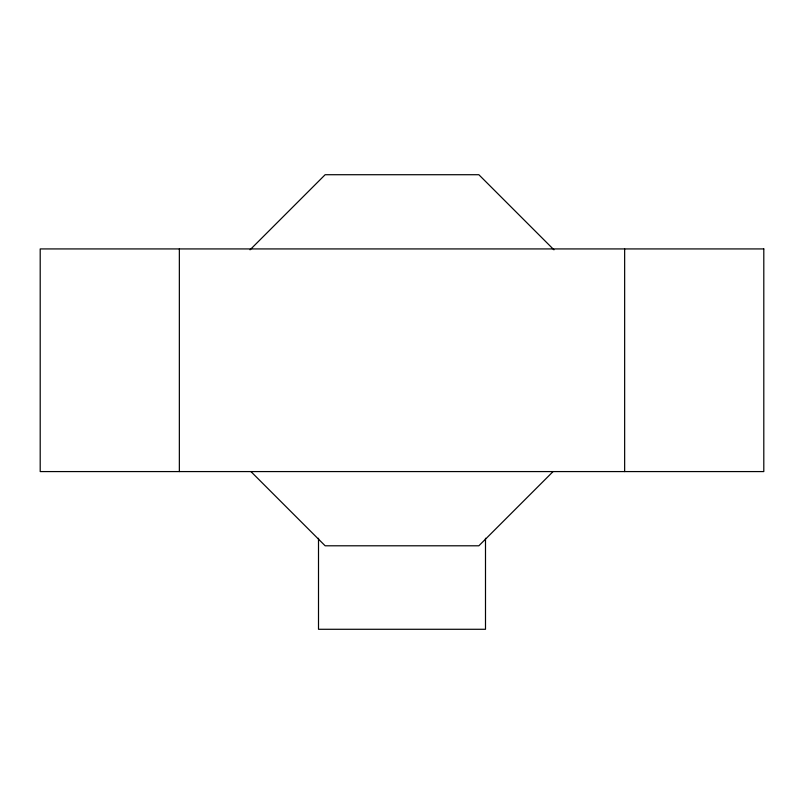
<?xml version="1.0" encoding="UTF-8"?>
<svg xmlns="http://www.w3.org/2000/svg" width="804" height="804" viewBox="0 0 804 804"><rect width="100%" height="100%" fill="white"/><g stroke="black" fill="none" stroke-linecap="round" stroke-linejoin="round"><path stroke-width="1.21" d="M250.044 249.823L325.148 174.719L478.852 174.719L553.956 249.823M553.082 471.566L478.852 545.795L325.148 545.795L250.918 471.566M624.648 248.928L624.648 471.576M485.495 538.248L485.495 629.281L318.505 629.281L318.505 538.248M179.352 248.928L179.352 471.576M763.8 248.928L40.2 248.928L40.2 471.576L763.8 471.576L763.8 248.928"/></g></svg>
